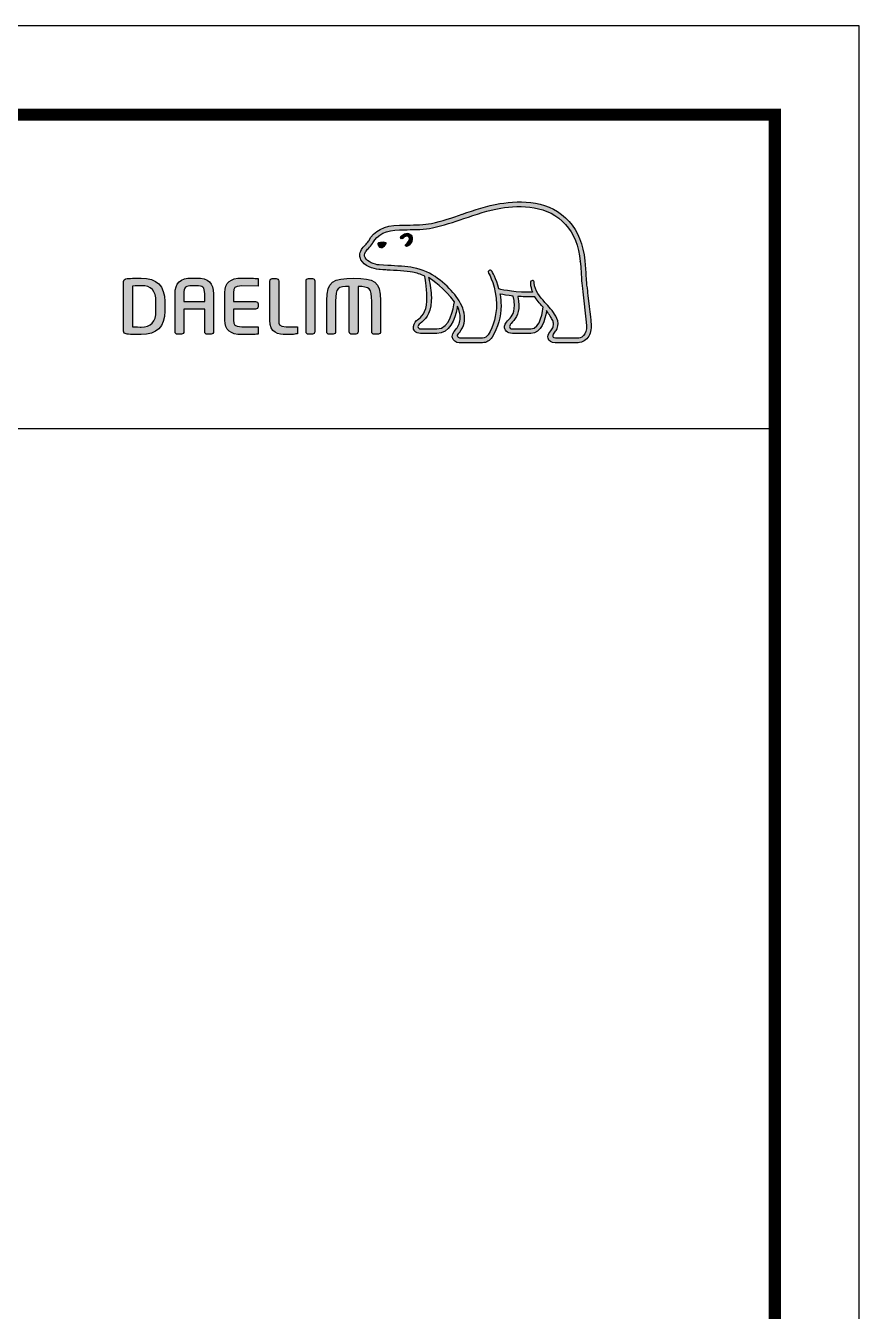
# Model space of a CAD drawing. Extents: x 1007 to 1797, y 752 to 1331.
# Drawn here: x 1670.8 to 1796.9, y 1136.3 to 1330.8 of the extents above; entities that cross this region are included whole.
import ezdxf

# ---------------------------------------------------------------- set-up
doc = ezdxf.new("R2010")
doc.units = 0
doc.header["$LTSCALE"] = 0.5
doc.header["$MEASUREMENT"] = 0
doc.layers.get('0').update_dxf_attribs({"linetype": 'CONTINUOUS'})
doc.layers.add('레이어 1', color=7, linetype='CONTINUOUS')

msp = doc.modelspace()

# ---------------------------------------------------------------- hatches: boundary and pattern name
at = {"layer": '레이어 1'}
h = msp.add_hatch(color=5, dxfattribs=at)
h.dxf.hatch_style = 1
edge = h.paths.add_edge_path(flags=16)
edge.add_spline(control_points=[(1755.17, 1283.91), (1754.83, 1283.53), (1754.4, 1283.53), (1754.38, 1283.53), (1754.38, 1283.53), (1750.91, 1283.53), (1750.91, 1283.53), (1750.79, 1283.53), (1750.69, 1283.56), (1750.63, 1283.62), (1750.57, 1283.68), (1750.55, 1283.75), (1750.55, 1283.85), (1750.55, 1284.05), (1750.69, 1284.23), (1750.84, 1284.42), (1750.98, 1284.6), (1751.12, 1284.77), (1751.19, 1284.98), (1751.38, 1285.49), (1751.36, 1286.03), (1751.13, 1286.51), (1750.73, 1287.38), (1750.12, 1288.06), (1749.53, 1288.72), (1749.53, 1288.72), (1749.33, 1288.94), (1749.33, 1288.94), (1748.57, 1289.79), (1747.78, 1290.67), (1747.71, 1291.87), (1747.7, 1292.11), (1747.59, 1292.25), (1747.44, 1292.24), (1747.44, 1292.24), (1747.22, 1292.14), (1747.21, 1292.14), (1747.15, 1292.07), (1747.12, 1291.97), (1747.12, 1291.85), (1747.12, 1291.85), (1747.12, 1291.81), (1747.12, 1291.81), (1747.15, 1291.38), (1747.25, 1290.96), (1747.43, 1290.52), (1747.43, 1290.52), (1747.45, 1290.47), (1747.45, 1290.47), (1747.45, 1290.47), (1747.4, 1290.47), (1747.4, 1290.47), (1745.18, 1290.38), (1743, 1290.8), (1742.36, 1290.96), (1741.96, 1292.55), (1741.32, 1293.6), (1741.29, 1293.65), (1741.24, 1293.73), (1741.17, 1293.79), (1741.09, 1293.82), (1741.09, 1293.82), (1740.9, 1293.79), (1740.88, 1293.78), (1740.86, 1293.76), (1740.83, 1293.72), (1740.76, 1293.62), (1740.76, 1293.62), (1740.75, 1293.54), (1740.75, 1293.54), (1740.75, 1293.54), (1740.81, 1293.33), (1740.81, 1293.33), (1740.86, 1293.25), (1742, 1291.25), (1742, 1288.6), (1742, 1286.97), (1741.57, 1285.42), (1740.72, 1284.02), (1740.52, 1283.68), (1740.25, 1283.53), (1739.86, 1283.53), (1739.86, 1283.53), (1736.44, 1283.53), (1736.44, 1283.53), (1736.33, 1283.53), (1736.09, 1283.61), (1736.09, 1283.86), (1736.09, 1283.99), (1736.22, 1284.22), (1736.43, 1284.45), (1737.85, 1286.04), (1737.03, 1288.51), (1735.67, 1290.14), (1734.35, 1291.71), (1732.2, 1293.69), (1729.44, 1294.18), (1728.46, 1294.35), (1726.85, 1294.45), (1725.55, 1294.53), (1725.55, 1294.53), (1724.24, 1294.6), (1724.24, 1294.6), (1723.56, 1294.66), (1722.45, 1295.07), (1722.11, 1295.71), (1721.97, 1295.98), (1721.98, 1296.25), (1722.16, 1296.56), (1722.28, 1296.75), (1722.43, 1296.91), (1722.63, 1297.1), (1722.84, 1297.32), (1723.06, 1297.55), (1723.24, 1297.84), (1723.24, 1297.84), (1723.29, 1297.94), (1723.29, 1297.94), (1723.95, 1299.2), (1725.3, 1299.86), (1727.33, 1299.92), (1727.33, 1299.92), (1728.46, 1299.93), (1728.46, 1299.93), (1729.72, 1299.94), (1731.14, 1299.94), (1732.3, 1300.2), (1733.94, 1300.55), (1735.59, 1301.11), (1737.04, 1301.6), (1737.04, 1301.6), (1737.08, 1301.62), (1737.08, 1301.62), (1738.88, 1302.23), (1740.73, 1302.87), (1742.63, 1303.18), (1745.67, 1303.68), (1749.84, 1303.66), (1752.46, 1300.72), (1753.67, 1299.35), (1754.42, 1297.48), (1754.68, 1295.14), (1754.68, 1295.14), (1754.67, 1295.15), (1754.66, 1295.16), (1754.68, 1295.11), (1754.7, 1294.85), (1754.81, 1293.36), (1754.84, 1292.65), (1754.87, 1291.91), (1755.06, 1290.54), (1755.06, 1290.54), (1755.59, 1285.96), (1755.59, 1285.96), (1755.59, 1285.96), (1755.62, 1285.4), (1755.62, 1285.4), (1755.62, 1284.74), (1755.47, 1284.24), (1755.17, 1283.91)], knot_values=[0, 0, 0, 0, 1, 1, 1, 2, 2, 2, 3, 3, 3, 4, 4, 4, 5, 5, 5, 6, 6, 6, 7, 7, 7, 8, 8, 8, 9, 9, 9, 10, 10, 10, 11, 11, 11, 12, 12, 12, 13, 13, 13, 14, 14, 14, 15, 15, 15, 16, 16, 16, 17, 17, 17, 18, 18, 18, 19, 19, 19, 20, 20, 20, 21, 21, 21, 22, 22, 22, 23, 23, 23, 24, 24, 24, 25, 25, 25, 26, 26, 26, 27, 27, 27, 28, 28, 28, 29, 29, 29, 30, 30, 30, 31, 31, 31, 32, 32, 32, 33, 33, 33, 34, 34, 34, 35, 35, 35, 36, 36, 36, 37, 37, 37, 38, 38, 38, 39, 39, 39, 40, 40, 40, 41, 41, 41, 42, 42, 42, 43, 43, 43, 44, 44, 44, 45, 45, 45, 46, 46, 46, 47, 47, 47, 48, 48, 48, 49, 49, 49, 50, 50, 50, 51, 51, 51, 52, 52, 52, 53, 53, 53, 53], degree=3, periodic=0)
edge = h.paths.add_edge_path(flags=16)
edge.add_spline(control_points=[(1747.17, 1284.91), (1747.17, 1284.91), (1744.34, 1284.91), (1744.34, 1284.91), (1744.13, 1284.91), (1743.97, 1285.07), (1743.97, 1285.28), (1743.97, 1285.43), (1744.1, 1285.62), (1744.22, 1285.75), (1744.79, 1286.3), (1745.38, 1287.06), (1745.38, 1288.5), (1745.38, 1288.5), (1745.34, 1289.15), (1745.34, 1289.15), (1745.34, 1289.15), (1745.24, 1289.79), (1745.24, 1289.79), (1745.24, 1289.79), (1745.23, 1289.83), (1745.23, 1289.83), (1745.23, 1289.83), (1745.27, 1289.83), (1745.27, 1289.83), (1745.8, 1289.79), (1746.83, 1289.73), (1747.8, 1289.78), (1748.05, 1289.38), (1748.45, 1288.87), (1749.04, 1288.2), (1749.01, 1287.86), (1748.73, 1284.91), (1747.17, 1284.91)], knot_values=[0, 0, 0, 0, 1, 1, 1, 2, 2, 2, 3, 3, 3, 4, 4, 4, 5, 5, 5, 6, 6, 6, 7, 7, 7, 8, 8, 8, 9, 9, 9, 10, 10, 10, 11, 11, 11, 11], degree=3, periodic=0)
edge = h.paths.add_edge_path(flags=16)
edge.add_spline(control_points=[(1732.99, 1284.91), (1732.99, 1284.91), (1730.51, 1284.91), (1730.51, 1284.91), (1730.32, 1284.91), (1730.12, 1285.06), (1730.12, 1285.28), (1730.12, 1285.42), (1730.24, 1285.59), (1730.45, 1285.76), (1731.08, 1286.26), (1732.03, 1287.02), (1732.13, 1289.11), (1732.13, 1289.11), (1732.14, 1289.68), (1732.14, 1289.68), (1732.14, 1290.57), (1731.94, 1291.64), (1731.75, 1292.6), (1731.75, 1292.6), (1731.72, 1292.69), (1731.72, 1292.69), (1731.72, 1292.69), (1731.8, 1292.63), (1731.8, 1292.63), (1732.17, 1292.4), (1734.19, 1291.03), (1735.63, 1289), (1735.51, 1288.04), (1734.97, 1284.91), (1732.99, 1284.91)], knot_values=[0, 0, 0, 0, 1, 1, 1, 2, 2, 2, 3, 3, 3, 4, 4, 4, 5, 5, 5, 6, 6, 6, 7, 7, 7, 8, 8, 8, 9, 9, 9, 10, 10, 10, 10], degree=3, periodic=0)
edge = h.paths.add_edge_path()
edge.add_spline(control_points=[(1756.29, 1286.03), (1756.28, 1286.03), (1755.76, 1290.64), (1755.76, 1290.64), (1755.56, 1292.01), (1755.54, 1292.75), (1755.51, 1293.4), (1755.51, 1293.4), (1755.38, 1295.21), (1755.38, 1295.21), (1755.1, 1297.7), (1754.3, 1299.71), (1752.99, 1301.18), (1750.15, 1304.37), (1745.73, 1304.4), (1742.51, 1303.87), (1740.54, 1303.54), (1738.66, 1302.9), (1736.84, 1302.28), (1736.84, 1302.28), (1736.78, 1302.26), (1736.78, 1302.26), (1735.36, 1301.77), (1733.74, 1301.22), (1732.15, 1300.88), (1731.06, 1300.65), (1729.7, 1300.64), (1728.5, 1300.63), (1728.5, 1300.63), (1727.3, 1300.62), (1727.3, 1300.62), (1725.01, 1300.56), (1723.45, 1299.77), (1722.66, 1298.26), (1722.66, 1298.26), (1722.63, 1298.19), (1722.63, 1298.19), (1722.49, 1297.96), (1722.3, 1297.77), (1722.13, 1297.6), (1721.94, 1297.4), (1721.72, 1297.19), (1721.56, 1296.91), (1721.39, 1296.63), (1721.31, 1296.35), (1721.31, 1296.07), (1721.31, 1295.83), (1721.37, 1295.6), (1721.49, 1295.38), (1721.97, 1294.46), (1723.36, 1293.97), (1724.19, 1293.91), (1724.19, 1293.91), (1725.41, 1293.83), (1725.44, 1293.83), (1726.66, 1293.76), (1728.34, 1293.66), (1729.31, 1293.49), (1729.88, 1293.39), (1730.53, 1293.19), (1731.13, 1292.91), (1731.17, 1292.75), (1731.48, 1291.37), (1731.48, 1289.68), (1731.48, 1289.68), (1731.47, 1289.14), (1731.47, 1289.14), (1731.38, 1287.35), (1730.6, 1286.73), (1730.03, 1286.27), (1729.97, 1286.22), (1729.46, 1285.8), (1729.42, 1285.29), (1729.4, 1285), (1729.48, 1284.74), (1729.65, 1284.55), (1729.84, 1284.35), (1730.13, 1284.25), (1730.51, 1284.25), (1730.51, 1284.25), (1732.99, 1284.25), (1732.99, 1284.25), (1734.85, 1284.25), (1735.76, 1286.24), (1736.04, 1288.12), (1736.04, 1288.12), (1736.05, 1288.38), (1736.05, 1288.38), (1736.05, 1288.38), (1736.13, 1288.25), (1736.13, 1288.25), (1736.36, 1287.72), (1736.51, 1287.09), (1736.51, 1286.61), (1736.51, 1285.94), (1736.3, 1285.35), (1735.91, 1284.92), (1735.81, 1284.82), (1735.31, 1284.31), (1735.31, 1283.79), (1735.31, 1283.79), (1735.31, 1283.71), (1735.31, 1283.71), (1735.38, 1283.1), (1735.88, 1282.83), (1736.33, 1282.83), (1736.33, 1282.83), (1739.86, 1282.83), (1739.86, 1282.83), (1740.49, 1282.83), (1741, 1283.12), (1741.33, 1283.66), (1742.22, 1285.15), (1742.68, 1286.76), (1742.68, 1288.46), (1742.68, 1288.99), (1742.63, 1289.56), (1742.53, 1290.14), (1742.53, 1290.14), (1742.52, 1290.19), (1742.52, 1290.19), (1742.52, 1290.19), (1742.57, 1290.18), (1742.57, 1290.18), (1742.99, 1290.1), (1743.67, 1289.98), (1744.52, 1289.89), (1744.52, 1289.89), (1744.54, 1289.89), (1744.54, 1289.89), (1744.54, 1289.89), (1744.65, 1289.24), (1744.65, 1289.24), (1744.65, 1289.24), (1744.68, 1289.09), (1744.68, 1289.09), (1744.68, 1289.09), (1744.71, 1288.51), (1744.71, 1288.51), (1744.71, 1287.14), (1744.09, 1286.55), (1743.75, 1286.23), (1743.75, 1286.22), (1743.28, 1285.75), (1743.23, 1285.33), (1743.23, 1285.33), (1743.22, 1285.2), (1743.22, 1285.2), (1743.22, 1285.06), (1743.25, 1284.8), (1743.48, 1284.57), (1743.69, 1284.35), (1744, 1284.25), (1744.42, 1284.25), (1744.42, 1284.25), (1747.17, 1284.25), (1747.17, 1284.25), (1748.83, 1284.25), (1749.34, 1286.37), (1749.54, 1287.55), (1749.54, 1287.55), (1749.55, 1287.68), (1749.55, 1287.68), (1749.55, 1287.68), (1749.61, 1287.59), (1749.61, 1287.59), (1750, 1287.1), (1750.33, 1286.55), (1750.5, 1286.21), (1750.58, 1286.03), (1750.63, 1285.84), (1750.63, 1285.64), (1750.63, 1285.64), (1750.57, 1285.24), (1750.57, 1285.24), (1750.5, 1285.03), (1750.35, 1284.83), (1750.21, 1284.64), (1750, 1284.36), (1749.78, 1284.08), (1749.78, 1283.73), (1749.78, 1283.73), (1749.8, 1283.54), (1749.8, 1283.54), (1749.9, 1283.08), (1750.27, 1282.83), (1750.85, 1282.83), (1750.85, 1282.83), (1754.38, 1282.83), (1754.38, 1282.83), (1754.45, 1282.83), (1755.14, 1282.85), (1755.68, 1283.43), (1756.11, 1283.9), (1756.32, 1284.54), (1756.32, 1285.39), (1756.32, 1285.39), (1756.29, 1286.02), (1756.29, 1286.03)], knot_values=[0, 0, 0, 0, 1, 1, 1, 2, 2, 2, 3, 3, 3, 4, 4, 4, 5, 5, 5, 6, 6, 6, 7, 7, 7, 8, 8, 8, 9, 9, 9, 10, 10, 10, 11, 11, 11, 12, 12, 12, 13, 13, 13, 14, 14, 14, 15, 15, 15, 16, 16, 16, 17, 17, 17, 18, 18, 18, 19, 19, 19, 20, 20, 20, 21, 21, 21, 22, 22, 22, 23, 23, 23, 24, 24, 24, 25, 25, 25, 26, 26, 26, 27, 27, 27, 28, 28, 28, 29, 29, 29, 30, 30, 30, 31, 31, 31, 32, 32, 32, 33, 33, 33, 34, 34, 34, 35, 35, 35, 36, 36, 36, 37, 37, 37, 38, 38, 38, 39, 39, 39, 40, 40, 40, 41, 41, 41, 42, 42, 42, 43, 43, 43, 44, 44, 44, 45, 45, 45, 46, 46, 46, 47, 47, 47, 48, 48, 48, 49, 49, 49, 50, 50, 50, 51, 51, 51, 52, 52, 52, 53, 53, 53, 54, 54, 54, 55, 55, 55, 56, 56, 56, 57, 57, 57, 58, 58, 58, 59, 59, 59, 60, 60, 60, 61, 61, 61, 62, 62, 62, 63, 63, 63, 64, 64, 64, 65, 65, 65, 66, 66, 66, 66], degree=3, periodic=0)
edge = h.paths.add_edge_path(flags=0)
edge.add_spline(control_points=[(1724.13, 1297.93), (1724.13, 1297.93), (1724.65, 1298.16), (1725.28, 1297.92), (1725.28, 1297.92), (1725.36, 1297.88), (1725.26, 1297.74), (1724.95, 1297.32), (1724.64, 1297.23), (1724.64, 1297.23), (1724.64, 1297.23), (1724.42, 1297.16), (1724.3, 1297.31), (1724.05, 1297.6), (1724.04, 1297.77), (1724.04, 1297.77), (1724.04, 1297.77), (1724.01, 1297.9), (1724.13, 1297.93)], knot_values=[0, 0, 0, 0, 1, 1, 1, 2, 2, 2, 3, 3, 3, 4, 4, 4, 5, 5, 5, 6, 6, 6, 6], degree=3, periodic=0)
edge = h.paths.add_edge_path(flags=0)
edge.add_spline(control_points=[(1727.52, 1298.88), (1727.44, 1298.79), (1727.44, 1298.65), (1727.52, 1298.58), (1727.6, 1298.51), (1727.74, 1298.53), (1727.81, 1298.61), (1727.85, 1298.65), (1728.27, 1299.15), (1728.64, 1298.9), (1728.77, 1298.8), (1728.83, 1298.67), (1728.81, 1298.49), (1728.78, 1298.21), (1728.53, 1297.89), (1728.36, 1297.78), (1728.27, 1297.73), (1728.2, 1297.6), (1728.25, 1297.5), (1728.29, 1297.4), (1728.42, 1297.37), (1728.52, 1297.42), (1728.83, 1297.56), (1729.21, 1298.05), (1729.26, 1298.5), (1729.3, 1298.82), (1729.16, 1299.08), (1728.9, 1299.25), (1728.36, 1299.64), (1727.75, 1299.12), (1727.52, 1298.88)], knot_values=[0, 0, 0, 0, 1, 1, 1, 2, 2, 2, 3, 3, 3, 4, 4, 4, 5, 5, 5, 6, 6, 6, 7, 7, 7, 8, 8, 8, 9, 9, 9, 10, 10, 10, 10], degree=3, periodic=0)
edge = h.paths.add_edge_path(flags=0)
edge.add_spline(control_points=[(1727.45, 1298.5), (1727.45, 1298.5), (1727.45, 1298.5), (1727.45, 1298.5), (1727.45, 1298.5), (1727.45, 1298.5), (1727.45, 1298.5)], knot_values=[0, 0, 0, 0, 1, 1, 1, 2, 2, 2, 2], degree=3, periodic=0)
h = msp.add_hatch(color=5, dxfattribs=at)
h.dxf.hatch_style = 2
edge = h.paths.add_edge_path()
edge.add_spline(control_points=[(1727.52, 1298.88), (1727.44, 1298.79), (1727.44, 1298.65), (1727.52, 1298.58), (1727.6, 1298.51), (1727.74, 1298.53), (1727.81, 1298.61), (1727.85, 1298.65), (1728.27, 1299.15), (1728.64, 1298.9), (1728.77, 1298.8), (1728.83, 1298.67), (1728.81, 1298.49), (1728.78, 1298.21), (1728.53, 1297.89), (1728.36, 1297.78), (1728.27, 1297.73), (1728.2, 1297.6), (1728.25, 1297.5), (1728.29, 1297.4), (1728.42, 1297.37), (1728.52, 1297.42), (1728.83, 1297.56), (1729.21, 1298.05), (1729.26, 1298.5), (1729.3, 1298.82), (1729.16, 1299.08), (1728.9, 1299.25), (1728.36, 1299.64), (1727.75, 1299.12), (1727.52, 1298.88)], knot_values=[0, 0, 0, 0, 1, 1, 1, 2, 2, 2, 3, 3, 3, 4, 4, 4, 5, 5, 5, 6, 6, 6, 7, 7, 7, 8, 8, 8, 9, 9, 9, 10, 10, 10, 10], degree=3, periodic=0)
h = msp.add_hatch(color=5, dxfattribs=at)
h.dxf.hatch_style = 2
edge = h.paths.add_edge_path()
edge.add_spline(control_points=[(1724.13, 1297.93), (1724.13, 1297.93), (1724.65, 1298.16), (1725.28, 1297.92), (1725.28, 1297.92), (1725.36, 1297.88), (1725.26, 1297.74), (1724.95, 1297.32), (1724.64, 1297.23), (1724.64, 1297.23), (1724.64, 1297.23), (1724.42, 1297.16), (1724.3, 1297.31), (1724.05, 1297.6), (1724.04, 1297.77), (1724.04, 1297.77), (1724.04, 1297.77), (1724.01, 1297.9), (1724.13, 1297.93)], knot_values=[0, 0, 0, 0, 1, 1, 1, 2, 2, 2, 3, 3, 3, 4, 4, 4, 5, 5, 5, 6, 6, 6, 6], degree=3, periodic=0)
h = msp.add_hatch(color=5, dxfattribs=at)
h.dxf.hatch_style = 2
edge = h.paths.add_edge_path()
edge.add_spline(control_points=[(1690.47, 1287.6), (1690.47, 1285.99), (1689.74, 1285.2), (1688.23, 1285.2), (1688.23, 1285.2), (1687.19, 1285.22), (1686.92, 1285.23), (1686.92, 1285.23), (1686.92, 1291.4), (1686.92, 1291.4), (1687.46, 1291.45), (1688.22, 1291.46), (1688.23, 1291.46), (1689.78, 1291.46), (1690.47, 1290.72), (1690.47, 1289.07), (1690.47, 1289.07), (1690.47, 1287.6), (1690.47, 1287.6)], knot_values=[0, 0, 0, 0, 1, 1, 1, 2, 2, 2, 3, 3, 3, 4, 4, 4, 5, 5, 5, 6, 6, 6, 6], degree=3, periodic=0)
edge = h.paths.add_edge_path()
edge.add_spline(control_points=[(1688.23, 1292.62), (1687.39, 1292.62), (1686.3, 1292.57), (1685.94, 1292.51), (1685.72, 1292.47), (1685.58, 1292.31), (1685.58, 1292.09), (1685.58, 1292.09), (1685.58, 1284.58), (1685.58, 1284.58), (1685.58, 1284.35), (1685.72, 1284.19), (1685.95, 1284.15), (1686.29, 1284.1), (1687.38, 1284.05), (1688.23, 1284.05), (1690.57, 1284.05), (1691.81, 1285.27), (1691.81, 1287.6), (1691.81, 1287.6), (1691.81, 1289.07), (1691.81, 1289.07), (1691.81, 1291.39), (1690.57, 1292.62), (1688.23, 1292.62)], knot_values=[0, 0, 0, 0, 1, 1, 1, 2, 2, 2, 3, 3, 3, 4, 4, 4, 5, 5, 5, 6, 6, 6, 7, 7, 7, 8, 8, 8, 8], degree=3, periodic=0)
h = msp.add_hatch(color=5, dxfattribs=at)
h.dxf.hatch_style = 2
edge = h.paths.add_edge_path()
edge.add_spline(control_points=[(1697.85, 1289.08), (1697.85, 1289.08), (1694.69, 1289.08), (1694.69, 1289.08), (1694.69, 1289.2), (1694.69, 1290.21), (1694.69, 1290.21), (1694.69, 1291.26), (1695, 1291.44), (1695.94, 1291.44), (1695.94, 1291.44), (1696.6, 1291.44), (1696.6, 1291.44), (1697.54, 1291.44), (1697.85, 1291.26), (1697.85, 1290.21), (1697.85, 1290.21), (1697.85, 1289.2), (1697.85, 1289.08)], knot_values=[0, 0, 0, 0, 1, 1, 1, 2, 2, 2, 3, 3, 3, 4, 4, 4, 5, 5, 5, 6, 6, 6, 6], degree=3, periodic=0)
edge = h.paths.add_edge_path()
edge.add_spline(control_points=[(1696.6, 1292.62), (1696.6, 1292.62), (1695.94, 1292.62), (1695.94, 1292.62), (1694.15, 1292.62), (1693.36, 1291.88), (1693.36, 1290.21), (1693.36, 1290.21), (1693.36, 1284.49), (1693.36, 1284.49), (1693.36, 1284.29), (1693.52, 1284.12), (1693.71, 1284.12), (1693.71, 1284.12), (1694.34, 1284.12), (1694.34, 1284.12), (1694.56, 1284.12), (1694.69, 1284.31), (1694.69, 1284.49), (1694.69, 1284.49), (1694.69, 1287.78), (1694.69, 1287.9), (1694.69, 1287.9), (1697.85, 1287.9), (1697.85, 1287.9), (1697.85, 1287.78), (1697.85, 1284.49), (1697.85, 1284.49), (1697.85, 1284.29), (1698.01, 1284.12), (1698.21, 1284.12), (1698.21, 1284.12), (1698.83, 1284.12), (1698.83, 1284.12), (1699.04, 1284.12), (1699.19, 1284.31), (1699.19, 1284.49), (1699.19, 1284.49), (1699.19, 1290.21), (1699.19, 1290.21), (1699.19, 1291.88), (1698.39, 1292.62), (1696.6, 1292.62)], knot_values=[0, 0, 0, 0, 1, 1, 1, 2, 2, 2, 3, 3, 3, 4, 4, 4, 5, 5, 5, 6, 6, 6, 7, 7, 7, 8, 8, 8, 9, 9, 9, 10, 10, 10, 11, 11, 11, 12, 12, 12, 13, 13, 13, 14, 14, 14, 14], degree=3, periodic=0)
h = msp.add_hatch(color=5, dxfattribs=at)
h.dxf.hatch_style = 2
edge = h.paths.add_edge_path()
edge.add_spline(control_points=[(1700.89, 1290.44), (1700.89, 1290.44), (1700.89, 1286.23), (1700.89, 1286.23), (1700.89, 1284.76), (1701.73, 1284.05), (1703.46, 1284.05), (1704.22, 1284.05), (1705.26, 1284.06), (1705.67, 1284.1), (1705.67, 1284.1), (1705.87, 1284.12), (1705.87, 1284.12), (1705.87, 1284.12), (1705.93, 1284.13), (1705.93, 1284.13), (1705.93, 1284.13), (1705.93, 1285.25), (1705.93, 1285.25), (1705.93, 1285.25), (1703.47, 1285.25), (1703.47, 1285.25), (1702.23, 1285.25), (1702.23, 1285.6), (1702.23, 1286.23), (1702.23, 1286.23), (1702.23, 1287.79), (1702.23, 1287.91), (1702.36, 1287.91), (1705.55, 1287.91), (1705.55, 1287.91), (1705.76, 1287.91), (1705.93, 1288.08), (1705.93, 1288.28), (1705.93, 1288.28), (1705.93, 1288.7), (1705.93, 1288.7), (1705.93, 1288.9), (1705.76, 1289.07), (1705.55, 1289.07), (1705.55, 1289.07), (1702.36, 1289.07), (1702.23, 1289.07), (1702.23, 1289.19), (1702.23, 1290.44), (1702.23, 1290.44), (1702.23, 1291.07), (1702.23, 1291.42), (1703.47, 1291.42), (1703.47, 1291.42), (1705.93, 1291.41), (1705.93, 1291.41), (1705.93, 1291.41), (1705.93, 1292.53), (1705.93, 1292.53), (1705.93, 1292.53), (1705.67, 1292.55), (1705.67, 1292.55), (1705.19, 1292.6), (1704.07, 1292.62), (1703.46, 1292.62), (1701.73, 1292.62), (1700.89, 1291.91), (1700.89, 1290.44)], knot_values=[0, 0, 0, 0, 1, 1, 1, 2, 2, 2, 3, 3, 3, 4, 4, 4, 5, 5, 5, 6, 6, 6, 7, 7, 7, 8, 8, 8, 9, 9, 9, 10, 10, 10, 11, 11, 11, 12, 12, 12, 13, 13, 13, 14, 14, 14, 15, 15, 15, 16, 16, 16, 17, 17, 17, 18, 18, 18, 19, 19, 19, 20, 20, 20, 21, 21, 21, 21], degree=3, periodic=0)
h = msp.add_hatch(color=5, dxfattribs=at)
h.dxf.hatch_style = 2
edge = h.paths.add_edge_path()
edge.add_spline(control_points=[(1708.08, 1292.54), (1707.87, 1292.54), (1707.7, 1292.37), (1707.7, 1292.17), (1707.7, 1292.17), (1707.7, 1286.23), (1707.7, 1286.23), (1707.7, 1284.3), (1709.02, 1284.05), (1710.17, 1284.05), (1711.01, 1284.05), (1711.23, 1284.08), (1711.48, 1284.12), (1711.48, 1284.12), (1711.63, 1284.15), (1711.63, 1284.15), (1711.62, 1284.15), (1711.82, 1284.17), (1711.82, 1284.17), (1711.82, 1284.17), (1711.88, 1284.18), (1711.88, 1284.18), (1711.88, 1284.18), (1711.88, 1285.25), (1711.88, 1285.25), (1711.88, 1285.25), (1710.18, 1285.25), (1710.18, 1285.25), (1709.04, 1285.25), (1709.04, 1285.68), (1709.04, 1286.1), (1709.04, 1286.1), (1709.04, 1292.17), (1709.04, 1292.17), (1709.04, 1292.37), (1708.86, 1292.54), (1708.66, 1292.54), (1708.66, 1292.54), (1708.08, 1292.54), (1708.08, 1292.54)], knot_values=[0, 0, 0, 0, 1, 1, 1, 2, 2, 2, 3, 3, 3, 4, 4, 4, 5, 5, 5, 6, 6, 6, 7, 7, 7, 8, 8, 8, 9, 9, 9, 10, 10, 10, 11, 11, 11, 12, 12, 12, 13, 13, 13, 13], degree=3, periodic=0)
h = msp.add_hatch(color=5, dxfattribs=at)
h.dxf.hatch_style = 2
edge = h.paths.add_edge_path()
edge.add_spline(control_points=[(1713.53, 1292.54), (1713.31, 1292.54), (1713.18, 1292.36), (1713.18, 1292.18), (1713.18, 1292.18), (1713.18, 1284.49), (1713.18, 1284.49), (1713.18, 1284.29), (1713.34, 1284.12), (1713.53, 1284.12), (1713.53, 1284.12), (1714.16, 1284.12), (1714.16, 1284.12), (1714.38, 1284.12), (1714.51, 1284.31), (1714.51, 1284.49), (1714.51, 1284.49), (1714.51, 1292.18), (1714.51, 1292.18), (1714.51, 1292.38), (1714.36, 1292.54), (1714.16, 1292.54), (1714.16, 1292.54), (1713.53, 1292.54), (1713.53, 1292.54)], knot_values=[0, 0, 0, 0, 1, 1, 1, 2, 2, 2, 3, 3, 3, 4, 4, 4, 5, 5, 5, 6, 6, 6, 7, 7, 7, 8, 8, 8, 8], degree=3, periodic=0)
h = msp.add_hatch(color=5, dxfattribs=at)
h.dxf.hatch_style = 2
edge = h.paths.add_edge_path()
edge.add_spline(control_points=[(1716.31, 1289.23), (1716.31, 1289.23), (1716.31, 1284.49), (1716.31, 1284.49), (1716.31, 1284.29), (1716.47, 1284.12), (1716.67, 1284.12), (1716.67, 1284.12), (1717.3, 1284.12), (1717.3, 1284.12), (1717.53, 1284.12), (1717.66, 1284.31), (1717.66, 1284.49), (1717.66, 1284.49), (1717.66, 1289.11), (1717.66, 1289.11), (1717.66, 1291.14), (1718.01, 1291.34), (1719.73, 1291.35), (1719.73, 1291.22), (1719.73, 1284.49), (1719.73, 1284.49), (1719.73, 1284.28), (1719.88, 1284.12), (1720.08, 1284.12), (1720.08, 1284.12), (1720.7, 1284.12), (1720.7, 1284.12), (1720.93, 1284.12), (1721.06, 1284.31), (1721.06, 1284.49), (1721.06, 1284.49), (1721.06, 1291.2), (1721.06, 1291.33), (1721.86, 1291.33), (1722.43, 1291.26), (1722.74, 1290.96), (1723.06, 1290.64), (1723.12, 1290.03), (1723.12, 1289.11), (1723.12, 1289.11), (1723.12, 1284.49), (1723.12, 1284.49), (1723.12, 1284.29), (1723.29, 1284.12), (1723.48, 1284.12), (1723.48, 1284.12), (1724.12, 1284.12), (1724.12, 1284.12), (1724.34, 1284.12), (1724.47, 1284.31), (1724.47, 1284.49), (1724.47, 1284.49), (1724.47, 1289.23), (1724.47, 1289.23), (1724.47, 1292.09), (1723.46, 1292.58), (1720.4, 1292.58), (1717.33, 1292.58), (1716.31, 1292.09), (1716.31, 1289.23)], knot_values=[0, 0, 0, 0, 1, 1, 1, 2, 2, 2, 3, 3, 3, 4, 4, 4, 5, 5, 5, 6, 6, 6, 7, 7, 7, 8, 8, 8, 9, 9, 9, 10, 10, 10, 11, 11, 11, 12, 12, 12, 13, 13, 13, 14, 14, 14, 15, 15, 15, 16, 16, 16, 17, 17, 17, 18, 18, 18, 19, 19, 19, 20, 20, 20, 20], degree=3, periodic=0)

# ---------------------------------------------------------------- linework, layer by layer
at = {"color": 5}
msp.add_line((1732.88, 1284.25), (1732.88, 1284.25), dxfattribs=at)
at = {"color": 5, "ltscale": 40}
msp.add_line((1784.11, 1269.8), (1657.87, 1269.8), dxfattribs=at)
at = {"ltscale": 0.5}
msp.add_lwpolyline([(1007.01, 752.03), (1796.89, 752.03), (1796.89, 1330.79), (1007.01, 1330.79)], close=True, dxfattribs=at)
at = {"color": 5, "linetype": 'ByBlock', "lineweight": 200, "const_width": 1.82}
msp.add_lwpolyline([(1019.71, 776.81), (1784.11, 776.81), (1784.11, 1317.35), (1019.71, 1317.35)], close=True, dxfattribs=at)
at = {"layer": '레이어 1', "color": 5}
for points, knots in [([(1756.29, 1286.03), (1756.28, 1286.03), (1755.76, 1290.64), (1755.76, 1290.64), (1755.56, 1292.01), (1755.54, 1292.75), (1755.51, 1293.4), (1755.51, 1293.4), (1755.38, 1295.21), (1755.38, 1295.21), (1755.1, 1297.7), (1754.3, 1299.71), (1752.99, 1301.18), (1750.15, 1304.37), (1745.73, 1304.4), (1742.51, 1303.87), (1740.54, 1303.54), (1738.66, 1302.9), (1736.84, 1302.28), (1736.84, 1302.28), (1736.78, 1302.26), (1736.78, 1302.26), (1735.36, 1301.77), (1733.74, 1301.22), (1732.15, 1300.88), (1731.06, 1300.65), (1729.7, 1300.64), (1728.5, 1300.63), (1728.5, 1300.63), (1727.3, 1300.62), (1727.3, 1300.62), (1725.01, 1300.56), (1723.45, 1299.77), (1722.66, 1298.26), (1722.66, 1298.26), (1722.63, 1298.19), (1722.63, 1298.19), (1722.49, 1297.96), (1722.3, 1297.77), (1722.13, 1297.6), (1721.94, 1297.4), (1721.72, 1297.19), (1721.56, 1296.91), (1721.39, 1296.63), (1721.31, 1296.35), (1721.31, 1296.07), (1721.31, 1295.83), (1721.37, 1295.6), (1721.49, 1295.38), (1721.97, 1294.46), (1723.36, 1293.97), (1724.19, 1293.91), (1724.19, 1293.91), (1725.41, 1293.83), (1725.44, 1293.83), (1726.66, 1293.76), (1728.34, 1293.66), (1729.31, 1293.49), (1729.88, 1293.39), (1730.53, 1293.19), (1731.13, 1292.91), (1731.17, 1292.75), (1731.48, 1291.37), (1731.48, 1289.68), (1731.48, 1289.68), (1731.47, 1289.14), (1731.47, 1289.14), (1731.38, 1287.35), (1730.6, 1286.73), (1730.03, 1286.27), (1729.97, 1286.22), (1729.46, 1285.8), (1729.42, 1285.29), (1729.4, 1285), (1729.48, 1284.74), (1729.65, 1284.55), (1729.84, 1284.35), (1730.13, 1284.25), (1730.51, 1284.25), (1730.51, 1284.25), (1732.99, 1284.25), (1732.99, 1284.25), (1734.85, 1284.25), (1735.76, 1286.24), (1736.04, 1288.12), (1736.04, 1288.12), (1736.05, 1288.38), (1736.05, 1288.38), (1736.05, 1288.38), (1736.13, 1288.25), (1736.13, 1288.25), (1736.36, 1287.72), (1736.51, 1287.09), (1736.51, 1286.61), (1736.51, 1285.94), (1736.3, 1285.35), (1735.91, 1284.92), (1735.81, 1284.82), (1735.31, 1284.31), (1735.31, 1283.79), (1735.31, 1283.79), (1735.31, 1283.71), (1735.31, 1283.71), (1735.38, 1283.1), (1735.88, 1282.83), (1736.33, 1282.83), (1736.33, 1282.83), (1739.86, 1282.83), (1739.86, 1282.83), (1740.49, 1282.83), (1741, 1283.12), (1741.33, 1283.66), (1742.22, 1285.15), (1742.68, 1286.76), (1742.68, 1288.46), (1742.68, 1288.99), (1742.63, 1289.56), (1742.53, 1290.14), (1742.53, 1290.14), (1742.52, 1290.19), (1742.52, 1290.19), (1742.52, 1290.19), (1742.57, 1290.18), (1742.57, 1290.18), (1742.99, 1290.1), (1743.67, 1289.98), (1744.52, 1289.89), (1744.52, 1289.89), (1744.54, 1289.89), (1744.54, 1289.89), (1744.54, 1289.89), (1744.65, 1289.24), (1744.65, 1289.24), (1744.65, 1289.24), (1744.68, 1289.09), (1744.68, 1289.09), (1744.68, 1289.09), (1744.71, 1288.51), (1744.71, 1288.51), (1744.71, 1287.14), (1744.09, 1286.55), (1743.75, 1286.23), (1743.75, 1286.22), (1743.28, 1285.75), (1743.23, 1285.33), (1743.23, 1285.33), (1743.22, 1285.2), (1743.22, 1285.2), (1743.22, 1285.06), (1743.25, 1284.8), (1743.48, 1284.57), (1743.69, 1284.35), (1744, 1284.25), (1744.42, 1284.25), (1744.42, 1284.25), (1747.17, 1284.25), (1747.17, 1284.25), (1748.83, 1284.25), (1749.34, 1286.37), (1749.54, 1287.55), (1749.54, 1287.55), (1749.55, 1287.68), (1749.55, 1287.68), (1749.55, 1287.68), (1749.61, 1287.59), (1749.61, 1287.59), (1750, 1287.1), (1750.33, 1286.55), (1750.5, 1286.21), (1750.58, 1286.03), (1750.63, 1285.84), (1750.63, 1285.64), (1750.63, 1285.64), (1750.57, 1285.24), (1750.57, 1285.24), (1750.5, 1285.03), (1750.35, 1284.83), (1750.21, 1284.64), (1750, 1284.36), (1749.78, 1284.08), (1749.78, 1283.73), (1749.78, 1283.73), (1749.8, 1283.54), (1749.8, 1283.54), (1749.9, 1283.08), (1750.27, 1282.83), (1750.85, 1282.83), (1750.85, 1282.83), (1754.38, 1282.83), (1754.38, 1282.83), (1754.45, 1282.83), (1755.14, 1282.85), (1755.68, 1283.43), (1756.11, 1283.9), (1756.32, 1284.54), (1756.32, 1285.39), (1756.32, 1285.39), (1756.29, 1286.02), (1756.29, 1286.03)], [0, 0, 0, 0, 1, 1, 1, 2, 2, 2, 3, 3, 3, 4, 4, 4, 5, 5, 5, 6, 6, 6, 7, 7, 7, 8, 8, 8, 9, 9, 9, 10, 10, 10, 11, 11, 11, 12, 12, 12, 13, 13, 13, 14, 14, 14, 15, 15, 15, 16, 16, 16, 17, 17, 17, 18, 18, 18, 19, 19, 19, 20, 20, 20, 21, 21, 21, 22, 22, 22, 23, 23, 23, 24, 24, 24, 25, 25, 25, 26, 26, 26, 27, 27, 27, 28, 28, 28, 29, 29, 29, 30, 30, 30, 31, 31, 31, 32, 32, 32, 33, 33, 33, 34, 34, 34, 35, 35, 35, 36, 36, 36, 37, 37, 37, 38, 38, 38, 39, 39, 39, 40, 40, 40, 41, 41, 41, 42, 42, 42, 43, 43, 43, 44, 44, 44, 45, 45, 45, 46, 46, 46, 47, 47, 47, 48, 48, 48, 49, 49, 49, 50, 50, 50, 51, 51, 51, 52, 52, 52, 53, 53, 53, 54, 54, 54, 55, 55, 55, 56, 56, 56, 57, 57, 57, 58, 58, 58, 59, 59, 59, 60, 60, 60, 61, 61, 61, 62, 62, 62, 63, 63, 63, 64, 64, 64, 65, 65, 65, 66, 66, 66, 66]), ([(1727.52, 1298.88), (1727.44, 1298.79), (1727.44, 1298.65), (1727.52, 1298.58), (1727.6, 1298.51), (1727.74, 1298.53), (1727.81, 1298.61), (1727.85, 1298.65), (1728.27, 1299.15), (1728.64, 1298.9), (1728.77, 1298.8), (1728.83, 1298.67), (1728.81, 1298.49), (1728.78, 1298.21), (1728.53, 1297.89), (1728.36, 1297.78), (1728.27, 1297.73), (1728.2, 1297.6), (1728.25, 1297.5), (1728.29, 1297.4), (1728.42, 1297.37), (1728.52, 1297.42), (1728.83, 1297.56), (1729.21, 1298.05), (1729.26, 1298.5), (1729.3, 1298.82), (1729.16, 1299.08), (1728.9, 1299.25), (1728.36, 1299.64), (1727.75, 1299.12), (1727.52, 1298.88)], [0, 0, 0, 0, 1, 1, 1, 2, 2, 2, 3, 3, 3, 4, 4, 4, 5, 5, 5, 6, 6, 6, 7, 7, 7, 8, 8, 8, 9, 9, 9, 10, 10, 10, 10]), ([(1724.13, 1297.93), (1724.13, 1297.93), (1724.65, 1298.16), (1725.28, 1297.92), (1725.28, 1297.92), (1725.36, 1297.88), (1725.26, 1297.74), (1724.95, 1297.32), (1724.64, 1297.23), (1724.64, 1297.23), (1724.64, 1297.23), (1724.42, 1297.16), (1724.3, 1297.31), (1724.05, 1297.6), (1724.04, 1297.77), (1724.04, 1297.77), (1724.04, 1297.77), (1724.01, 1297.9), (1724.13, 1297.93)], [0, 0, 0, 0, 1, 1, 1, 2, 2, 2, 3, 3, 3, 4, 4, 4, 5, 5, 5, 6, 6, 6, 6]), ([(1727.45, 1298.5), (1727.45, 1298.5), (1727.45, 1298.5), (1727.45, 1298.5), (1727.45, 1298.5), (1727.45, 1298.5), (1727.45, 1298.5)], [0, 0, 0, 0, 1, 1, 1, 2, 2, 2, 2]), ([(1740.81, 1293.33), (1740.86, 1293.25), (1742, 1291.25), (1742, 1288.6), (1742, 1286.97), (1741.57, 1285.42), (1740.72, 1284.02)], [24, 24, 24, 24, 25, 25, 25, 26, 26, 26, 26]), ([(1688.23, 1292.62), (1687.39, 1292.62), (1686.3, 1292.57), (1685.94, 1292.51), (1685.72, 1292.47), (1685.58, 1292.31), (1685.58, 1292.09), (1685.58, 1292.09), (1685.58, 1284.58), (1685.58, 1284.58), (1685.58, 1284.35), (1685.72, 1284.19), (1685.95, 1284.15), (1686.29, 1284.1), (1687.38, 1284.05), (1688.23, 1284.05), (1690.57, 1284.05), (1691.81, 1285.27), (1691.81, 1287.6), (1691.81, 1287.6), (1691.81, 1289.07), (1691.81, 1289.07), (1691.81, 1291.39), (1690.57, 1292.62), (1688.23, 1292.62)], [0, 0, 0, 0, 1, 1, 1, 2, 2, 2, 3, 3, 3, 4, 4, 4, 5, 5, 5, 6, 6, 6, 7, 7, 7, 8, 8, 8, 8]), ([(1690.47, 1287.6), (1690.47, 1285.99), (1689.74, 1285.2), (1688.23, 1285.2), (1688.23, 1285.2), (1687.19, 1285.22), (1686.92, 1285.23), (1686.92, 1285.23), (1686.92, 1291.4), (1686.92, 1291.4), (1687.46, 1291.45), (1688.22, 1291.46), (1688.23, 1291.46), (1689.78, 1291.46), (1690.47, 1290.72), (1690.47, 1289.07), (1690.47, 1289.07), (1690.47, 1287.6), (1690.47, 1287.6)], [0, 0, 0, 0, 1, 1, 1, 2, 2, 2, 3, 3, 3, 4, 4, 4, 5, 5, 5, 6, 6, 6, 6]), ([(1696.6, 1292.62), (1696.6, 1292.62), (1695.94, 1292.62), (1695.94, 1292.62), (1694.15, 1292.62), (1693.36, 1291.88), (1693.36, 1290.21), (1693.36, 1290.21), (1693.36, 1284.49), (1693.36, 1284.49), (1693.36, 1284.29), (1693.52, 1284.12), (1693.71, 1284.12), (1693.71, 1284.12), (1694.34, 1284.12), (1694.34, 1284.12), (1694.56, 1284.12), (1694.69, 1284.31), (1694.69, 1284.49), (1694.69, 1284.49), (1694.69, 1287.78), (1694.69, 1287.9), (1694.69, 1287.9), (1697.85, 1287.9), (1697.85, 1287.9), (1697.85, 1287.78), (1697.85, 1284.49), (1697.85, 1284.49), (1697.85, 1284.29), (1698.01, 1284.12), (1698.21, 1284.12), (1698.21, 1284.12), (1698.83, 1284.12), (1698.83, 1284.12), (1699.04, 1284.12), (1699.19, 1284.31), (1699.19, 1284.49), (1699.19, 1284.49), (1699.19, 1290.21), (1699.19, 1290.21), (1699.19, 1291.88), (1698.39, 1292.62), (1696.6, 1292.62)], [0, 0, 0, 0, 1, 1, 1, 2, 2, 2, 3, 3, 3, 4, 4, 4, 5, 5, 5, 6, 6, 6, 7, 7, 7, 8, 8, 8, 9, 9, 9, 10, 10, 10, 11, 11, 11, 12, 12, 12, 13, 13, 13, 14, 14, 14, 14]), ([(1697.85, 1289.08), (1697.85, 1289.08), (1694.69, 1289.08), (1694.69, 1289.08), (1694.69, 1289.2), (1694.69, 1290.21), (1694.69, 1290.21), (1694.69, 1291.26), (1695, 1291.44), (1695.94, 1291.44), (1695.94, 1291.44), (1696.6, 1291.44), (1696.6, 1291.44), (1697.54, 1291.44), (1697.85, 1291.26), (1697.85, 1290.21), (1697.85, 1290.21), (1697.85, 1289.2), (1697.85, 1289.08)], [0, 0, 0, 0, 1, 1, 1, 2, 2, 2, 3, 3, 3, 4, 4, 4, 5, 5, 5, 6, 6, 6, 6]), ([(1700.89, 1290.44), (1700.89, 1290.44), (1700.89, 1286.23), (1700.89, 1286.23), (1700.89, 1284.76), (1701.73, 1284.05), (1703.46, 1284.05), (1704.22, 1284.05), (1705.26, 1284.06), (1705.67, 1284.1), (1705.67, 1284.1), (1705.87, 1284.12), (1705.87, 1284.12), (1705.87, 1284.12), (1705.93, 1284.13), (1705.93, 1284.13), (1705.93, 1284.13), (1705.93, 1285.25), (1705.93, 1285.25), (1705.93, 1285.25), (1703.47, 1285.25), (1703.47, 1285.25), (1702.23, 1285.25), (1702.23, 1285.6), (1702.23, 1286.23), (1702.23, 1286.23), (1702.23, 1287.79), (1702.23, 1287.91), (1702.36, 1287.91), (1705.55, 1287.91), (1705.55, 1287.91), (1705.76, 1287.91), (1705.93, 1288.08), (1705.93, 1288.28), (1705.93, 1288.28), (1705.93, 1288.7), (1705.93, 1288.7), (1705.93, 1288.9), (1705.76, 1289.07), (1705.55, 1289.07), (1705.55, 1289.07), (1702.36, 1289.07), (1702.23, 1289.07), (1702.23, 1289.19), (1702.23, 1290.44), (1702.23, 1290.44), (1702.23, 1291.07), (1702.23, 1291.42), (1703.47, 1291.42), (1703.47, 1291.42), (1705.93, 1291.41), (1705.93, 1291.41), (1705.93, 1291.41), (1705.93, 1292.53), (1705.93, 1292.53), (1705.93, 1292.53), (1705.67, 1292.55), (1705.67, 1292.55), (1705.19, 1292.6), (1704.07, 1292.62), (1703.46, 1292.62), (1701.73, 1292.62), (1700.89, 1291.91), (1700.89, 1290.44)], [0, 0, 0, 0, 1, 1, 1, 2, 2, 2, 3, 3, 3, 4, 4, 4, 5, 5, 5, 6, 6, 6, 7, 7, 7, 8, 8, 8, 9, 9, 9, 10, 10, 10, 11, 11, 11, 12, 12, 12, 13, 13, 13, 14, 14, 14, 15, 15, 15, 16, 16, 16, 17, 17, 17, 18, 18, 18, 19, 19, 19, 20, 20, 20, 21, 21, 21, 21]), ([(1708.08, 1292.54), (1707.87, 1292.54), (1707.7, 1292.37), (1707.7, 1292.17), (1707.7, 1292.17), (1707.7, 1286.23), (1707.7, 1286.23), (1707.7, 1284.3), (1709.02, 1284.05), (1710.17, 1284.05), (1711.01, 1284.05), (1711.23, 1284.08), (1711.48, 1284.12), (1711.48, 1284.12), (1711.63, 1284.15), (1711.63, 1284.15), (1711.62, 1284.15), (1711.82, 1284.17), (1711.82, 1284.17), (1711.82, 1284.17), (1711.88, 1284.18), (1711.88, 1284.18), (1711.88, 1284.18), (1711.88, 1285.25), (1711.88, 1285.25), (1711.88, 1285.25), (1710.18, 1285.25), (1710.18, 1285.25), (1709.04, 1285.25), (1709.04, 1285.68), (1709.04, 1286.1), (1709.04, 1286.1), (1709.04, 1292.17), (1709.04, 1292.17), (1709.04, 1292.37), (1708.86, 1292.54), (1708.66, 1292.54), (1708.66, 1292.54), (1708.08, 1292.54), (1708.08, 1292.54)], [0, 0, 0, 0, 1, 1, 1, 2, 2, 2, 3, 3, 3, 4, 4, 4, 5, 5, 5, 6, 6, 6, 7, 7, 7, 8, 8, 8, 9, 9, 9, 10, 10, 10, 11, 11, 11, 12, 12, 12, 13, 13, 13, 13]), ([(1713.53, 1292.54), (1713.31, 1292.54), (1713.18, 1292.36), (1713.18, 1292.18), (1713.18, 1292.18), (1713.18, 1284.49), (1713.18, 1284.49), (1713.18, 1284.29), (1713.34, 1284.12), (1713.53, 1284.12), (1713.53, 1284.12), (1714.16, 1284.12), (1714.16, 1284.12), (1714.38, 1284.12), (1714.51, 1284.31), (1714.51, 1284.49), (1714.51, 1284.49), (1714.51, 1292.18), (1714.51, 1292.18), (1714.51, 1292.38), (1714.36, 1292.54), (1714.16, 1292.54), (1714.16, 1292.54), (1713.53, 1292.54), (1713.53, 1292.54)], [0, 0, 0, 0, 1, 1, 1, 2, 2, 2, 3, 3, 3, 4, 4, 4, 5, 5, 5, 6, 6, 6, 7, 7, 7, 8, 8, 8, 8]), ([(1716.31, 1289.23), (1716.31, 1289.23), (1716.31, 1284.49), (1716.31, 1284.49), (1716.31, 1284.29), (1716.47, 1284.12), (1716.67, 1284.12), (1716.67, 1284.12), (1717.3, 1284.12), (1717.3, 1284.12), (1717.53, 1284.12), (1717.66, 1284.31), (1717.66, 1284.49), (1717.66, 1284.49), (1717.66, 1289.11), (1717.66, 1289.11), (1717.66, 1291.14), (1718.01, 1291.34), (1719.73, 1291.35), (1719.73, 1291.22), (1719.73, 1284.49), (1719.73, 1284.49), (1719.73, 1284.28), (1719.88, 1284.12), (1720.08, 1284.12), (1720.08, 1284.12), (1720.7, 1284.12), (1720.7, 1284.12), (1720.93, 1284.12), (1721.06, 1284.31), (1721.06, 1284.49), (1721.06, 1284.49), (1721.06, 1291.2), (1721.06, 1291.33), (1721.86, 1291.33), (1722.43, 1291.26), (1722.74, 1290.96), (1723.06, 1290.64), (1723.12, 1290.03), (1723.12, 1289.11), (1723.12, 1289.11), (1723.12, 1284.49), (1723.12, 1284.49), (1723.12, 1284.29), (1723.29, 1284.12), (1723.48, 1284.12), (1723.48, 1284.12), (1724.12, 1284.12), (1724.12, 1284.12), (1724.34, 1284.12), (1724.47, 1284.31), (1724.47, 1284.49), (1724.47, 1284.49), (1724.47, 1289.23), (1724.47, 1289.23), (1724.47, 1292.09), (1723.46, 1292.58), (1720.4, 1292.58), (1717.33, 1292.58), (1716.31, 1292.09), (1716.31, 1289.23)], [0, 0, 0, 0, 1, 1, 1, 2, 2, 2, 3, 3, 3, 4, 4, 4, 5, 5, 5, 6, 6, 6, 7, 7, 7, 8, 8, 8, 9, 9, 9, 10, 10, 10, 11, 11, 11, 12, 12, 12, 13, 13, 13, 14, 14, 14, 15, 15, 15, 16, 16, 16, 17, 17, 17, 18, 18, 18, 19, 19, 19, 20, 20, 20, 20]), ([(1732.99, 1284.91), (1732.99, 1284.91), (1730.51, 1284.91), (1730.51, 1284.91), (1730.32, 1284.91), (1730.12, 1285.06), (1730.12, 1285.28), (1730.12, 1285.42), (1730.24, 1285.59), (1730.45, 1285.76), (1731.08, 1286.26), (1732.03, 1287.02), (1732.13, 1289.11), (1732.13, 1289.11), (1732.14, 1289.68), (1732.14, 1289.68), (1732.14, 1290.57), (1731.94, 1291.64), (1731.75, 1292.6), (1731.75, 1292.6), (1731.72, 1292.69), (1731.72, 1292.69), (1731.72, 1292.69), (1731.8, 1292.63), (1731.8, 1292.63), (1732.17, 1292.4), (1734.19, 1291.03), (1735.63, 1289), (1735.51, 1288.04), (1734.97, 1284.91), (1732.99, 1284.91)], [0, 0, 0, 0, 1, 1, 1, 2, 2, 2, 3, 3, 3, 4, 4, 4, 5, 5, 5, 6, 6, 6, 7, 7, 7, 8, 8, 8, 9, 9, 9, 10, 10, 10, 10]), ([(1747.17, 1284.91), (1747.17, 1284.91), (1744.34, 1284.91), (1744.34, 1284.91), (1744.13, 1284.91), (1743.97, 1285.07), (1743.97, 1285.28), (1743.97, 1285.43), (1744.1, 1285.62), (1744.22, 1285.75), (1744.79, 1286.3), (1745.38, 1287.06), (1745.38, 1288.5), (1745.38, 1288.5), (1745.34, 1289.15), (1745.34, 1289.15), (1745.34, 1289.15), (1745.24, 1289.79), (1745.24, 1289.79), (1745.24, 1289.79), (1745.23, 1289.83), (1745.23, 1289.83), (1745.23, 1289.83), (1745.27, 1289.83), (1745.27, 1289.83), (1745.8, 1289.79), (1746.83, 1289.73), (1747.8, 1289.78), (1748.05, 1289.38), (1748.45, 1288.87), (1749.04, 1288.2), (1749.01, 1287.86), (1748.73, 1284.91), (1747.17, 1284.91)], [0, 0, 0, 0, 1, 1, 1, 2, 2, 2, 3, 3, 3, 4, 4, 4, 5, 5, 5, 6, 6, 6, 7, 7, 7, 8, 8, 8, 9, 9, 9, 10, 10, 10, 11, 11, 11, 11]), ([(1736.44, 1283.53), (1736.33, 1283.53), (1736.09, 1283.61), (1736.09, 1283.86), (1736.09, 1283.99), (1736.22, 1284.22), (1736.43, 1284.45)], [28, 28, 28, 28, 29, 29, 29, 30, 30, 30, 30]), ([(1750.63, 1283.62), (1750.57, 1283.68), (1750.55, 1283.75), (1750.55, 1283.85), (1750.55, 1284.05), (1750.69, 1284.23), (1750.84, 1284.42)], [3, 3, 3, 3, 4, 4, 4, 5, 5, 5, 5])]:
    msp.add_open_spline(points, degree=3, knots=knots, dxfattribs=at)
for points in [[(1737.08, 1301.62), (1738.88, 1302.23), (1740.73, 1302.87), (1742.63, 1303.18)], [(1742.63, 1303.18), (1745.67, 1303.68), (1749.84, 1303.66), (1752.46, 1300.72)], [(1732.3, 1300.2), (1733.94, 1300.55), (1735.59, 1301.11), (1737.04, 1301.6)], [(1737.04, 1301.6), (1737.04, 1301.6), (1737.08, 1301.62), (1737.08, 1301.62)], [(1723.29, 1297.94), (1723.95, 1299.2), (1725.3, 1299.86), (1727.33, 1299.92)], [(1727.33, 1299.92), (1727.33, 1299.92), (1728.46, 1299.93), (1728.46, 1299.93)], [(1728.46, 1299.93), (1729.72, 1299.94), (1731.14, 1299.94), (1732.3, 1300.2)], [(1752.46, 1300.72), (1753.67, 1299.35), (1754.42, 1297.48), (1754.68, 1295.14)], [(1722.63, 1297.1), (1722.84, 1297.32), (1723.06, 1297.55), (1723.24, 1297.84)], [(1723.24, 1297.84), (1723.24, 1297.84), (1723.29, 1297.94), (1723.29, 1297.94)], [(1722.11, 1295.71), (1721.97, 1295.98), (1721.98, 1296.25), (1722.16, 1296.56)], [(1724.24, 1294.6), (1723.56, 1294.66), (1722.45, 1295.07), (1722.11, 1295.71)], [(1722.16, 1296.56), (1722.28, 1296.75), (1722.43, 1296.91), (1722.63, 1297.1)], [(1725.55, 1294.53), (1725.55, 1294.53), (1724.24, 1294.6), (1724.24, 1294.6)], [(1729.44, 1294.18), (1728.46, 1294.35), (1726.85, 1294.45), (1725.55, 1294.53)], [(1735.67, 1290.14), (1734.35, 1291.71), (1732.2, 1293.69), (1729.44, 1294.18)], [(1740.76, 1293.62), (1740.76, 1293.62), (1740.75, 1293.54), (1740.75, 1293.54)], [(1740.75, 1293.54), (1740.75, 1293.54), (1740.81, 1293.33), (1740.81, 1293.33)], [(1740.88, 1293.78), (1740.86, 1293.76), (1740.83, 1293.72), (1740.76, 1293.62)], [(1741.09, 1293.82), (1741.09, 1293.82), (1740.9, 1293.79), (1740.88, 1293.78)], [(1741.29, 1293.65), (1741.24, 1293.73), (1741.17, 1293.79), (1741.09, 1293.82)], [(1742.36, 1290.96), (1741.96, 1292.55), (1741.32, 1293.6), (1741.29, 1293.65)], [(1754.68, 1295.14), (1754.68, 1295.14), (1754.67, 1295.15), (1754.66, 1295.16)], [(1754.66, 1295.16), (1754.68, 1295.11), (1754.7, 1294.85), (1754.81, 1293.36)], [(1754.81, 1293.36), (1754.84, 1292.65), (1754.87, 1291.91), (1755.06, 1290.54)], [(1747.21, 1292.14), (1747.15, 1292.07), (1747.12, 1291.97), (1747.12, 1291.85)], [(1747.12, 1291.85), (1747.12, 1291.85), (1747.12, 1291.81), (1747.12, 1291.81)], [(1747.12, 1291.81), (1747.15, 1291.38), (1747.25, 1290.96), (1747.43, 1290.52)], [(1747.44, 1292.24), (1747.44, 1292.24), (1747.22, 1292.14), (1747.21, 1292.14)], [(1747.71, 1291.87), (1747.7, 1292.11), (1747.59, 1292.25), (1747.44, 1292.24)], [(1749.33, 1288.94), (1748.57, 1289.79), (1747.78, 1290.67), (1747.71, 1291.87)], [(1736.43, 1284.45), (1737.85, 1286.04), (1737.03, 1288.51), (1735.67, 1290.14)], [(1747.4, 1290.47), (1745.18, 1290.38), (1743, 1290.8), (1742.36, 1290.96)], [(1747.45, 1290.47), (1747.45, 1290.47), (1747.4, 1290.47), (1747.4, 1290.47)], [(1747.43, 1290.52), (1747.43, 1290.52), (1747.45, 1290.47), (1747.45, 1290.47)], [(1755.06, 1290.54), (1755.06, 1290.54), (1755.59, 1285.96), (1755.59, 1285.96)], [(1749.53, 1288.72), (1749.53, 1288.72), (1749.33, 1288.94), (1749.33, 1288.94)], [(1751.13, 1286.51), (1750.73, 1287.38), (1750.12, 1288.06), (1749.53, 1288.72)], [(1751.19, 1284.98), (1751.38, 1285.49), (1751.36, 1286.03), (1751.13, 1286.51)], [(1755.59, 1285.96), (1755.59, 1285.96), (1755.62, 1285.4), (1755.62, 1285.4)], [(1740.72, 1284.02), (1740.52, 1283.68), (1740.25, 1283.53), (1739.86, 1283.53)], [(1750.91, 1283.53), (1750.79, 1283.53), (1750.69, 1283.56), (1750.63, 1283.62)], [(1750.84, 1284.42), (1750.98, 1284.6), (1751.12, 1284.77), (1751.19, 1284.98)], [(1755.17, 1283.91), (1754.83, 1283.53), (1754.4, 1283.53), (1754.38, 1283.53)], [(1755.62, 1285.4), (1755.62, 1284.74), (1755.47, 1284.24), (1755.17, 1283.91)], [(1739.86, 1283.53), (1739.86, 1283.53), (1736.44, 1283.53), (1736.44, 1283.53)], [(1754.38, 1283.53), (1754.38, 1283.53), (1750.91, 1283.53), (1750.91, 1283.53)]]:
    msp.add_open_spline(points, degree=3, dxfattribs=at)

doc.saveas('drawing.dxf')
